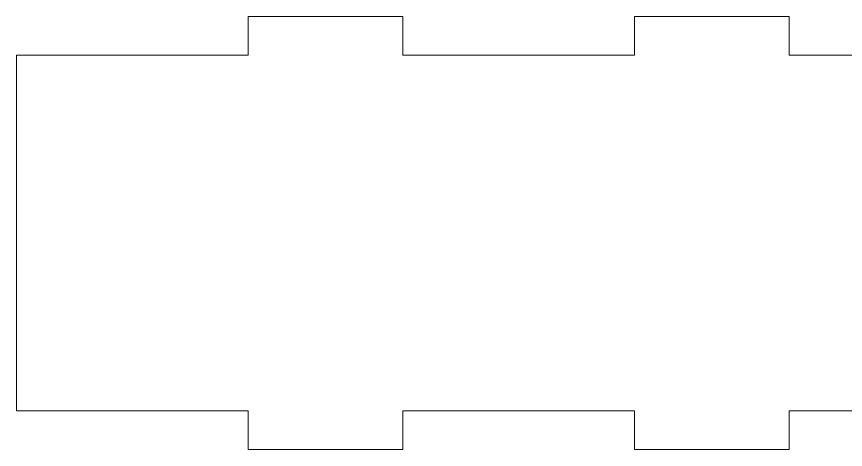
# Model space of a CAD drawing. Header units: inches. Extents: x 0.3 to 10.08, y -5.3 to -0.21.
# Drawn here: x 3.826 to 6.508, y -5.142 to -3.742 of the extents above; entities that cross this region are included whole.
import ezdxf

# ---------------------------------------------------------------- set-up
doc = ezdxf.new("R2010")
doc.units = ezdxf.units.IN
doc.header["$MEASUREMENT"] = 0
doc.layers.add('Layer 1', color=7, linetype='Continuous')

# ---------------------------------------------------------------- blocks, each defined once
blk = doc.blocks.new('block 350')
at = {"layer": 'Layer 1', "color": 7, "lineweight": 15, "true_color": 0xffffff}
blk.add_lwpolyline([(7.0759, -5.0166), (6.3259, -5.0166)], dxfattribs=at)
blk = doc.blocks.new('block 351')
at = {"layer": 'Layer 1', "color": 7, "lineweight": 15, "true_color": 0xffffff}
blk.add_lwpolyline([(6.3259, -5.0166), (6.3259, -5.1416)], dxfattribs=at)
blk = doc.blocks.new('block 352')
at = {"layer": 'Layer 1', "color": 7, "lineweight": 15, "true_color": 0xffffff}
blk.add_lwpolyline([(5.8259, -5.1416), (5.8259, -5.0166)], dxfattribs=at)
blk = doc.blocks.new('block 353')
at = {"layer": 'Layer 1', "color": 7, "lineweight": 15, "true_color": 0xffffff}
blk.add_lwpolyline([(5.8259, -5.0166), (5.0759, -5.0166)], dxfattribs=at)
blk = doc.blocks.new('block 354')
at = {"layer": 'Layer 1', "color": 7, "lineweight": 15, "true_color": 0xffffff}
blk.add_lwpolyline([(5.0759, -5.0166), (5.0759, -5.1416)], dxfattribs=at)
blk = doc.blocks.new('block 355')
at = {"layer": 'Layer 1', "color": 7, "lineweight": 15, "true_color": 0xffffff}
blk.add_lwpolyline([(4.5759, -5.1416), (4.5759, -5.0166)], dxfattribs=at)
blk = doc.blocks.new('block 356')
at = {"layer": 'Layer 1', "color": 7, "lineweight": 15, "true_color": 0xffffff}
blk.add_lwpolyline([(4.5759, -5.0166), (3.8259, -5.0166)], dxfattribs=at)
blk = doc.blocks.new('block 357')
at = {"layer": 'Layer 1', "color": 7, "lineweight": 15, "true_color": 0xffffff}
blk.add_lwpolyline([(3.8259, -3.8666), (4.5759, -3.8666)], dxfattribs=at)
blk = doc.blocks.new('block 358')
at = {"layer": 'Layer 1', "color": 7, "lineweight": 15, "true_color": 0xffffff}
blk.add_lwpolyline([(4.5759, -3.8666), (4.5759, -3.7416)], dxfattribs=at)
blk = doc.blocks.new('block 359')
at = {"layer": 'Layer 1', "color": 7, "lineweight": 15, "true_color": 0xffffff}
blk.add_lwpolyline([(5.0759, -3.7416), (5.0759, -3.8666)], dxfattribs=at)
blk = doc.blocks.new('block 360')
at = {"layer": 'Layer 1', "color": 7, "lineweight": 15, "true_color": 0xffffff}
blk.add_lwpolyline([(5.0759, -3.8666), (5.8259, -3.8666)], dxfattribs=at)
blk = doc.blocks.new('block 361')
at = {"layer": 'Layer 1', "color": 7, "lineweight": 15, "true_color": 0xffffff}
blk.add_lwpolyline([(5.8259, -3.8666), (5.8259, -3.7416)], dxfattribs=at)
blk = doc.blocks.new('block 362')
at = {"layer": 'Layer 1', "color": 7, "lineweight": 15, "true_color": 0xffffff}
blk.add_lwpolyline([(6.3259, -3.7416), (6.3259, -3.8666)], dxfattribs=at)
blk = doc.blocks.new('block 363')
at = {"layer": 'Layer 1', "color": 7, "lineweight": 15, "true_color": 0xffffff}
blk.add_lwpolyline([(6.3259, -3.8666), (7.0759, -3.8666)], dxfattribs=at)
blk = doc.blocks.new('block 369')
at = {"layer": 'Layer 1', "color": 7, "lineweight": 15, "true_color": 0xffffff}
blk.add_lwpolyline([(3.8259, -3.8666), (3.8259, -5.0166)], dxfattribs=at)
blk = doc.blocks.new('block 371')
at = {"layer": 'Layer 1', "color": 7, "lineweight": 15, "true_color": 0xffffff}
blk.add_lwpolyline([(5.8259, -5.1416), (6.3259, -5.1416)], dxfattribs=at)
blk = doc.blocks.new('block 372')
at = {"layer": 'Layer 1', "color": 7, "lineweight": 15, "true_color": 0xffffff}
blk.add_lwpolyline([(4.5759, -5.1416), (5.0759, -5.1416)], dxfattribs=at)
blk = doc.blocks.new('block 373')
at = {"layer": 'Layer 1', "color": 7, "lineweight": 15, "true_color": 0xffffff}
blk.add_lwpolyline([(5.0759, -3.7416), (4.5759, -3.7416)], dxfattribs=at)
blk = doc.blocks.new('block 374')
at = {"layer": 'Layer 1', "color": 7, "lineweight": 15, "true_color": 0xffffff}
blk.add_lwpolyline([(6.3259, -3.7416), (5.8259, -3.7416)], dxfattribs=at)

msp = doc.modelspace()

# ---------------------------------------------------------------- block references
at = {"layer": 'Layer 1'}
for name in ['block 358', 'block 373', 'block 359', 'block 361', 'block 374', 'block 362', 'block 357', 'block 369', 'block 360', 'block 363', 'block 356', 'block 355', 'block 353', 'block 354', 'block 352', 'block 350', 'block 351', 'block 372', 'block 371']:
    msp.add_blockref(name, (0, 0), dxfattribs=at)

doc.saveas('drawing.dxf')
